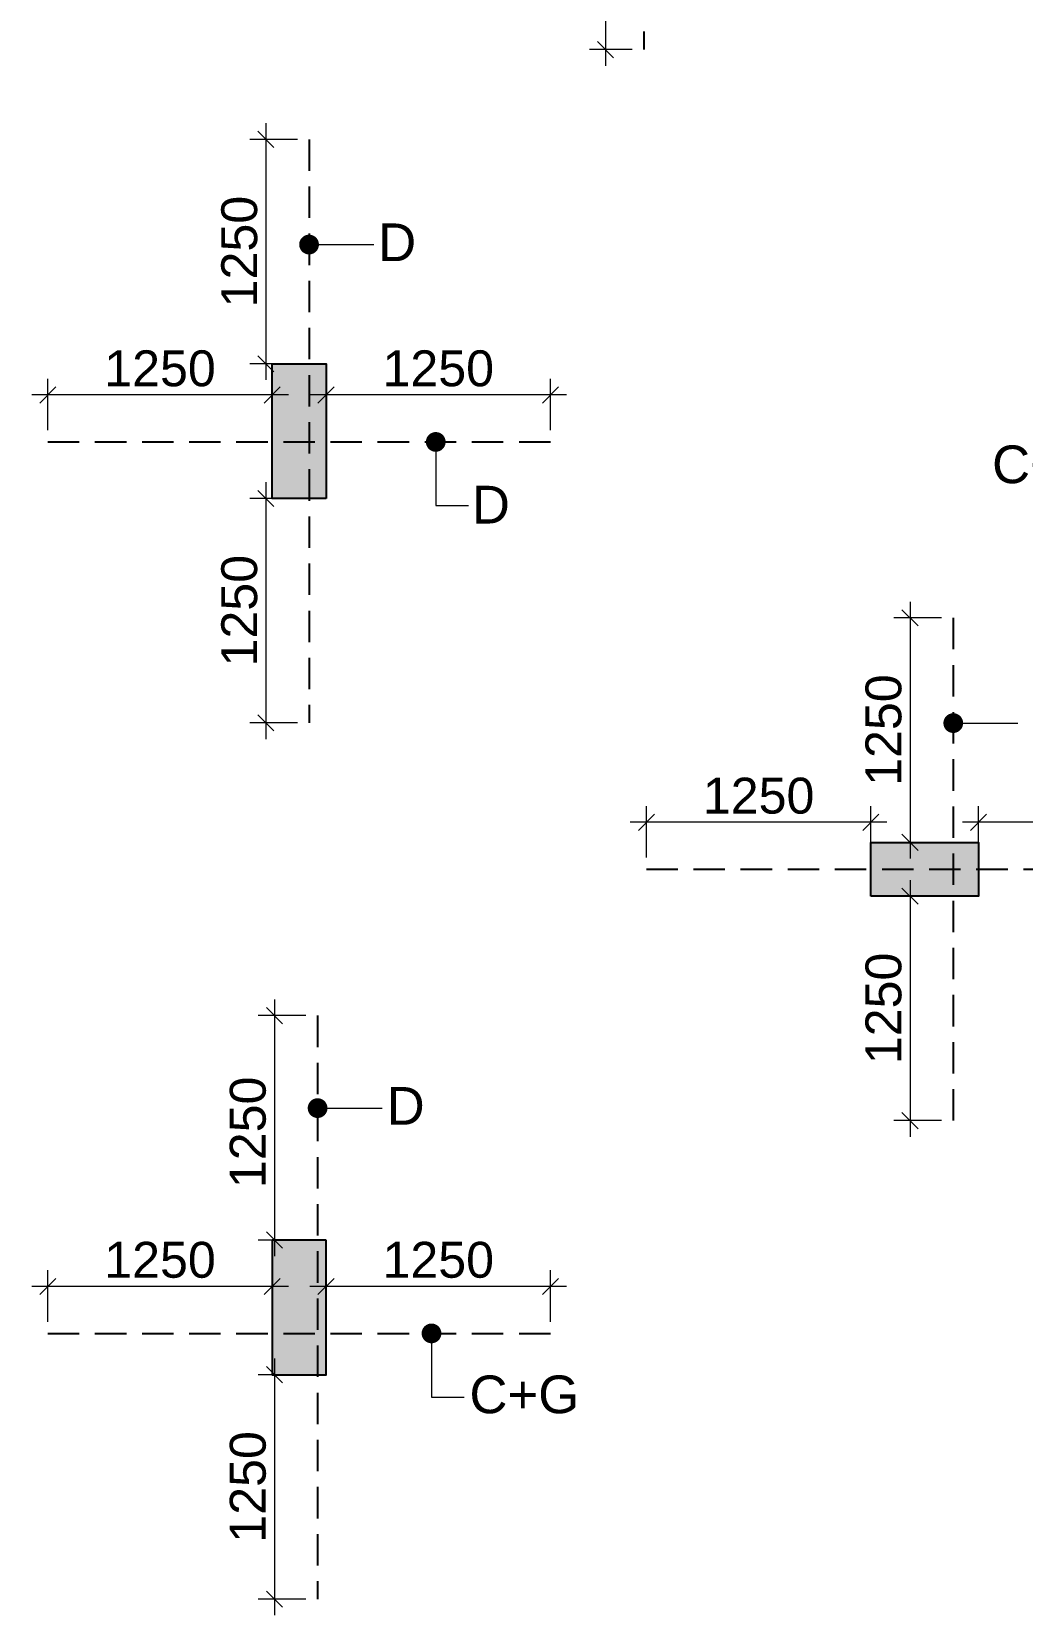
# Model space of a CAD drawing. Header units: millimetres. Extents: x 1123469 to 1752051, y -126924 to 196924.
# Drawn here: x 1468769 to 1474288, y 133649 to 142469 of the extents above; entities that cross this region are included whole.
import ezdxf

# ---------------------------------------------------------------- set-up
doc = ezdxf.new("R2010")
doc.units = ezdxf.units.MM
doc.header["$LTSCALE"] = 500
doc.header["$MEASUREMENT"] = 0
doc.header["$PDMODE"] = 34
doc.linetypes.add('CONTINOUS', pattern=[0])
doc.linetypes.add('HIDDEN', pattern=[0.375, 0.25, -0.125])
doc.layers.get('Defpoints').update_dxf_attribs({"lineweight": 0})
for name, color, linetype, lineweight in [('ARWO', 1, 'Continuous', 18), ('CUT OUT', 1, 'Continuous', 13), ('TOWER COL HATCH', 253, 'Continuous', 20)]:
    doc.layers.add(name, color=color, linetype=linetype, lineweight=lineweight)
for name, color, linetype in [('COL. DIM', 3, 'Continuous'), ('reinf.', 4, 'Continuous'), ('TEXT 1', 1, 'Continuous'), ('TOWER AREA COLUMN.', 6, 'Continuous')]:
    doc.layers.add(name, color=color, linetype=linetype)
doc.styles.add('3mm', font='arial.ttf')
doc.dimstyles.new('PARAMVEER', dxfattribs={"dimtxt": 200, "dimasz": 100, "dimexe": 0, "dimexo": 25, "dimgap": 10, "dimtad": 1, "dimdec": 0, "dimrnd": 5, "dimzin": 0, "dimdsep": 46, "dimtxsty": '3mm', "dimblk": 'OBLIQUE', "dimcen": 0.09, "dimdle": 75, "dimclrd": 1, "dimclre": 1, "dimclrt": 3, "dimadec": 0, "dimazin": 0, "dimtfac": 1, "dimtdec": 0, "dimtmove": 1, "dimatfit": 3, "dimfxl": 100, "dimtolj": 1, "dimtzin": 0, "dimlwd": 18, "dimlwe": 5, "dimarcsym": 0})
doc.dimstyles.new('PARAMVEER BEAM', dxfattribs={"dimtxt": 200, "dimasz": 100, "dimexe": 0, "dimexo": 0, "dimgap": 10, "dimtad": 1, "dimdec": 0, "dimzin": 0, "dimdsep": 46, "dimtxsty": '3mm', "dimblk": 'ARCHTICK', "dimcen": 0.09, "dimdle": 75, "dimclrd": 1, "dimclre": 1, "dimclrt": 3, "dimadec": 0, "dimazin": 0, "dimtfac": 1, "dimtdec": 0, "dimtmove": 1, "dimatfit": 3, "dimfxl": 100, "dimtolj": 1, "dimtzin": 0, "dimlwd": 18, "dimlwe": 5, "dimarcsym": 0})

# ---------------------------------------------------------------- blocks, each defined once
blk = doc.blocks.new('3tgra')
at = {"layer": 'TOWER COL HATCH'}
h = blk.add_hatch(color=253, dxfattribs=at)
h.dxf.hatch_style = 1
h.paths.add_polyline_path([(1372585.5, 76846.9), (1372285.5, 76846.9), (1372285.5, 77596.9), (1372585.5, 77596.9)])
h = blk.add_hatch(color=253, dxfattribs=at)
h.dxf.hatch_style = 1
h.paths.add_polyline_path([(1375620.3, 74631.8), (1375620.3, 74931.8), (1376220.3, 74931.8), (1376220.3, 74631.8)])
h = blk.add_hatch(color=253, dxfattribs=at)
h.dxf.hatch_style = 1
h.paths.add_polyline_path([(1372585.5, 72716.8), (1372285.5, 72716.8), (1372285.5, 71966.8), (1372585.5, 71966.8)])
at = {"layer": 'TOWER AREA COLUMN.', "color": 4}
for points in [[(1372585.5, 76846.9), (1372285.5, 76846.9), (1372285.5, 77596.9), (1372585.5, 77596.9)], [(1375620.3, 74631.8), (1375620.3, 74931.8), (1376220.3, 74931.8), (1376220.3, 74631.8)], [(1372585.5, 72716.8), (1372285.5, 72716.8), (1372285.5, 71966.8), (1372585.5, 71966.8)]]:
    blk.add_lwpolyline(points, close=True, dxfattribs=at)
blk = doc.blocks.new('_Oblique')
at = {"color": 0, "linetype": 'ByBlock', "lineweight": -2}
blk.add_line((-0.5, -0.5), (0.5, 0.5), dxfattribs=at)
blk = doc.blocks.new('*D375')
at = {"layer": 'COL. DIM', "color": 1, "lineweight": 18, "ltscale": 10, "transparency": 16777216}
blk.add_line((1471966.4, 143709.4), (1471966.4, 142279.4), dxfattribs=at)
at = {"layer": 'COL. DIM', "color": 1, "linetype": 'CONTINOUS', "lineweight": 5, "ltscale": 10, "transparency": 16777216}
for p, q in [((1472113.8, 143619.4), (1471876.4, 143619.4)), ((1472113.8, 142369.4), (1471876.4, 142369.4))]:
    blk.add_line(p, q, dxfattribs=at)
at = {"layer": 'Defpoints', "color": 0, "ltscale": 10, "transparency": 16777216}
for p in [(1472178.8, 143619.4), (1471966.4, 142369.4), (1472178.8, 142369.4)]:
    blk.add_point(p, dxfattribs=at)
at = {"layer": 'COL. DIM', "color": 1, "lineweight": 18, "ltscale": 10, "transparency": 16777216, "xscale": 90, "yscale": 90, "zscale": 90}
for p, rotation in [((1471966.4, 143619.4), 90), ((1471966.4, 142369.4), 270)]:
    blk.add_blockref('_Oblique', p, dxfattribs=dict(at, rotation=rotation))
at = {"layer": 'COL. DIM', "color": 3, "ltscale": 10, "transparency": 16777216, "insert": (1471819.3, 142994.4), "char_height": 200, "attachment_point": 5, "rotation": 90, "style": '3mm'}
blk.add_mtext('\\A1;1250', dxfattribs=at)
blk = doc.blocks.new('*D386')
at = {"layer": 'COL. DIM', "color": 1, "lineweight": 18, "ltscale": 10, "transparency": 16777216}
blk.add_line((1470073.9, 139959.4), (1470073.9, 138529.4), dxfattribs=at)
at = {"layer": 'COL. DIM', "color": 1, "linetype": 'CONTINOUS', "lineweight": 5, "ltscale": 10, "transparency": 16777216}
for p, q in [((1470249.5, 139869.4), (1469983.9, 139869.4)), ((1470249.5, 138619.4), (1469983.9, 138619.4))]:
    blk.add_line(p, q, dxfattribs=at)
at = {"layer": 'Defpoints', "color": 0, "ltscale": 10, "transparency": 16777216}
for p in [(1470314.5, 139869.4), (1470073.9, 138619.4), (1470314.5, 138619.4)]:
    blk.add_point(p, dxfattribs=at)
at = {"layer": 'COL. DIM', "color": 1, "lineweight": 18, "ltscale": 10, "transparency": 16777216, "xscale": 90, "yscale": 90, "zscale": 90}
for p, rotation in [((1470073.9, 139869.4), 90), ((1470073.9, 138619.4), 270)]:
    blk.add_blockref('_Oblique', p, dxfattribs=dict(at, rotation=rotation))
at = {"layer": 'COL. DIM', "color": 3, "ltscale": 10, "transparency": 16777216, "insert": (1469926.8, 139244.4), "char_height": 200, "attachment_point": 5, "rotation": 90, "style": '3mm'}
blk.add_mtext('\\A1;1250', dxfattribs=at)
blk = doc.blocks.new('_ArchTick')
at = {"color": 0, "linetype": 'ByBlock', "const_width": 0.15}
blk.add_lwpolyline([(-0.5, -0.5), (0.5, 0.5)], dxfattribs=at)
blk = doc.blocks.new('*D387')
at = {"layer": 'COL. DIM', "color": 1, "linetype": 'CONTINOUS', "lineweight": 5, "ltscale": 10, "transparency": 16777216}
for p, q in [((1470409.2, 140249.3), (1470409.2, 140535.8)), ((1471659.2, 140249.3), (1471659.2, 140535.8))]:
    blk.add_line(p, q, dxfattribs=at)
at = {"layer": 'COL. DIM', "color": 1, "lineweight": 18, "ltscale": 10, "transparency": 16777216}
blk.add_line((1471749.2, 140445.8), (1470319.2, 140445.8), dxfattribs=at)
at = {"layer": 'Defpoints', "color": 0, "ltscale": 10, "transparency": 16777216}
for p in [(1470409.2, 140445.8), (1470409.2, 140184.3), (1471659.2, 140184.3)]:
    blk.add_point(p, dxfattribs=at)
at = {"layer": 'COL. DIM', "color": 1, "lineweight": 18, "ltscale": 10, "transparency": 16777216, "xscale": 90, "yscale": 90, "zscale": 90, "rotation": 180}
blk.add_blockref('_Oblique', (1470409.2, 140445.8), dxfattribs=at)
at = {"layer": 'COL. DIM', "color": 1, "lineweight": 18, "ltscale": 10, "transparency": 16777216, "xscale": 90, "yscale": 90, "zscale": 90}
blk.add_blockref('_Oblique', (1471659.2, 140445.8), dxfattribs=at)
at = {"layer": 'COL. DIM', "color": 3, "ltscale": 10, "transparency": 16777216, "insert": (1471034.2, 140592.9), "char_height": 200, "attachment_point": 5, "style": '3mm'}
blk.add_mtext('\\A1;1250', dxfattribs=at)
blk = doc.blocks.new('*D385')
at = {"layer": 'COL. DIM', "color": 1, "lineweight": 18, "ltscale": 10, "transparency": 16777216}
blk.add_line((1470073.9, 141959.4), (1470073.9, 140529.4), dxfattribs=at)
at = {"layer": 'COL. DIM', "color": 1, "linetype": 'CONTINOUS', "lineweight": 5, "ltscale": 10, "transparency": 16777216}
for p, q in [((1470249.5, 141869.4), (1469983.9, 141869.4)), ((1470249.5, 140619.4), (1469983.9, 140619.4))]:
    blk.add_line(p, q, dxfattribs=at)
at = {"layer": 'Defpoints', "color": 0, "ltscale": 10, "transparency": 16777216}
for p in [(1470314.5, 141869.4), (1470073.9, 140619.4), (1470314.5, 140619.4)]:
    blk.add_point(p, dxfattribs=at)
at = {"layer": 'COL. DIM', "color": 1, "lineweight": 18, "ltscale": 10, "transparency": 16777216, "xscale": 90, "yscale": 90, "zscale": 90}
for p, rotation in [((1470073.9, 141869.4), 90), ((1470073.9, 140619.4), 270)]:
    blk.add_blockref('_Oblique', p, dxfattribs=dict(at, rotation=rotation))
at = {"layer": 'COL. DIM', "color": 3, "ltscale": 10, "transparency": 16777216, "insert": (1469926.8, 141244.4), "char_height": 200, "attachment_point": 5, "rotation": 90, "style": '3mm'}
blk.add_mtext('\\A1;1250', dxfattribs=at)
blk = doc.blocks.new('*D389')
at = {"layer": 'COL. DIM', "color": 1, "linetype": 'CONTINOUS', "lineweight": 5, "ltscale": 10, "transparency": 16777216}
for p, q in [((1468859.2, 140249.3), (1468859.2, 140535.8)), ((1470109.2, 140249.3), (1470109.2, 140535.8))]:
    blk.add_line(p, q, dxfattribs=at)
at = {"layer": 'COL. DIM', "color": 1, "lineweight": 18, "ltscale": 10, "transparency": 16777216}
blk.add_line((1470199.2, 140445.8), (1468769.2, 140445.8), dxfattribs=at)
at = {"layer": 'Defpoints', "color": 0, "ltscale": 10, "transparency": 16777216}
for p in [(1468859.2, 140445.8), (1468859.2, 140184.3), (1470109.2, 140184.3)]:
    blk.add_point(p, dxfattribs=at)
at = {"layer": 'COL. DIM', "color": 1, "lineweight": 18, "ltscale": 10, "transparency": 16777216, "xscale": 90, "yscale": 90, "zscale": 90, "rotation": 180}
blk.add_blockref('_Oblique', (1468859.2, 140445.8), dxfattribs=at)
at = {"layer": 'COL. DIM', "color": 1, "lineweight": 18, "ltscale": 10, "transparency": 16777216, "xscale": 90, "yscale": 90, "zscale": 90}
blk.add_blockref('_Oblique', (1470109.2, 140445.8), dxfattribs=at)
at = {"layer": 'COL. DIM', "color": 3, "ltscale": 10, "transparency": 16777216, "insert": (1469484.2, 140592.9), "char_height": 200, "attachment_point": 5, "style": '3mm'}
blk.add_mtext('\\A1;1250', dxfattribs=at)
blk = doc.blocks.new('*D405')
at = {"layer": 'COL. DIM', "color": 1, "lineweight": 18, "ltscale": 10, "transparency": 16777216}
blk.add_line((1473662.7, 137744.3), (1473662.7, 136314.3), dxfattribs=at)
at = {"layer": 'COL. DIM', "color": 1, "linetype": 'CONTINOUS', "lineweight": 5, "ltscale": 10, "transparency": 16777216}
for p, q in [((1473838.3, 137654.3), (1473572.7, 137654.3)), ((1473838.3, 136404.3), (1473572.7, 136404.3))]:
    blk.add_line(p, q, dxfattribs=at)
at = {"layer": 'Defpoints', "color": 0, "ltscale": 10, "transparency": 16777216}
for p in [(1473903.3, 137654.3), (1473662.7, 136404.3), (1473903.3, 136404.3)]:
    blk.add_point(p, dxfattribs=at)
at = {"layer": 'COL. DIM', "color": 1, "lineweight": 18, "ltscale": 10, "transparency": 16777216, "xscale": 90, "yscale": 90, "zscale": 90}
for p, rotation in [((1473662.7, 137654.3), 90), ((1473662.7, 136404.3), 270)]:
    blk.add_blockref('_Oblique', p, dxfattribs=dict(at, rotation=rotation))
at = {"layer": 'COL. DIM', "color": 3, "ltscale": 10, "transparency": 16777216, "insert": (1473515.6, 137029.3), "char_height": 200, "attachment_point": 5, "rotation": 90, "style": '3mm'}
blk.add_mtext('\\A1;1250', dxfattribs=at)
blk = doc.blocks.new('*D406')
at = {"layer": 'COL. DIM', "color": 1, "linetype": 'CONTINOUS', "lineweight": 5, "ltscale": 10, "transparency": 16777216}
for p, q in [((1474043.9, 137869.3), (1474043.9, 138155.8)), ((1475293.9, 137869.3), (1475293.9, 138155.8))]:
    blk.add_line(p, q, dxfattribs=at)
at = {"layer": 'COL. DIM', "color": 1, "lineweight": 18, "ltscale": 10, "transparency": 16777216}
blk.add_line((1475383.9, 138065.8), (1473953.9, 138065.8), dxfattribs=at)
at = {"layer": 'Defpoints', "color": 0, "ltscale": 10, "transparency": 16777216}
for p in [(1474043.9, 138065.8), (1474043.9, 137804.3), (1475293.9, 137804.3)]:
    blk.add_point(p, dxfattribs=at)
at = {"layer": 'COL. DIM', "color": 1, "lineweight": 18, "ltscale": 10, "transparency": 16777216, "xscale": 90, "yscale": 90, "zscale": 90, "rotation": 180}
blk.add_blockref('_Oblique', (1474043.9, 138065.8), dxfattribs=at)
at = {"layer": 'COL. DIM', "color": 1, "lineweight": 18, "ltscale": 10, "transparency": 16777216, "xscale": 90, "yscale": 90, "zscale": 90}
blk.add_blockref('_Oblique', (1475293.9, 138065.8), dxfattribs=at)
at = {"layer": 'COL. DIM', "color": 3, "ltscale": 10, "transparency": 16777216, "insert": (1474668.9, 138212.9), "char_height": 200, "attachment_point": 5, "style": '3mm'}
blk.add_mtext('\\A1;1250', dxfattribs=at)
blk = doc.blocks.new('*D407')
at = {"layer": 'COL. DIM', "color": 1, "lineweight": 18, "ltscale": 10, "transparency": 16777216}
blk.add_line((1473662.7, 139294.3), (1473662.7, 137864.3), dxfattribs=at)
at = {"layer": 'COL. DIM', "color": 1, "linetype": 'CONTINOUS', "lineweight": 5, "ltscale": 10, "transparency": 16777216}
for p, q in [((1473838.3, 139204.3), (1473572.7, 139204.3)), ((1473838.3, 137954.3), (1473572.7, 137954.3))]:
    blk.add_line(p, q, dxfattribs=at)
at = {"layer": 'Defpoints', "color": 0, "ltscale": 10, "transparency": 16777216}
for p in [(1473903.3, 139204.3), (1473662.7, 137954.3), (1473903.3, 137954.3)]:
    blk.add_point(p, dxfattribs=at)
at = {"layer": 'COL. DIM', "color": 1, "lineweight": 18, "ltscale": 10, "transparency": 16777216, "xscale": 90, "yscale": 90, "zscale": 90}
for p, rotation in [((1473662.7, 139204.3), 90), ((1473662.7, 137954.3), 270)]:
    blk.add_blockref('_Oblique', p, dxfattribs=dict(at, rotation=rotation))
at = {"layer": 'COL. DIM', "color": 3, "ltscale": 10, "transparency": 16777216, "insert": (1473515.6, 138579.3), "char_height": 200, "attachment_point": 5, "rotation": 90, "style": '3mm'}
blk.add_mtext('\\A1;1250', dxfattribs=at)
blk = doc.blocks.new('*D408')
at = {"layer": 'COL. DIM', "color": 1, "linetype": 'CONTINOUS', "lineweight": 5, "ltscale": 10, "transparency": 16777216}
for p, q in [((1472193.9, 137869.3), (1472193.9, 138155.8)), ((1473443.9, 137869.3), (1473443.9, 138155.8))]:
    blk.add_line(p, q, dxfattribs=at)
at = {"layer": 'COL. DIM', "color": 1, "lineweight": 18, "ltscale": 10, "transparency": 16777216}
blk.add_line((1473533.9, 138065.8), (1472103.9, 138065.8), dxfattribs=at)
at = {"layer": 'Defpoints', "color": 0, "ltscale": 10, "transparency": 16777216}
for p in [(1472193.9, 138065.8), (1472193.9, 137804.3), (1473443.9, 137804.3)]:
    blk.add_point(p, dxfattribs=at)
at = {"layer": 'COL. DIM', "color": 1, "lineweight": 18, "ltscale": 10, "transparency": 16777216, "xscale": 90, "yscale": 90, "zscale": 90, "rotation": 180}
blk.add_blockref('_Oblique', (1472193.9, 138065.8), dxfattribs=at)
at = {"layer": 'COL. DIM', "color": 1, "lineweight": 18, "ltscale": 10, "transparency": 16777216, "xscale": 90, "yscale": 90, "zscale": 90}
blk.add_blockref('_Oblique', (1473443.9, 138065.8), dxfattribs=at)
at = {"layer": 'COL. DIM', "color": 3, "ltscale": 10, "transparency": 16777216, "insert": (1472818.9, 138212.9), "char_height": 200, "attachment_point": 5, "style": '3mm'}
blk.add_mtext('\\A1;1250', dxfattribs=at)
blk = doc.blocks.new('*D417')
at = {"layer": 'COL. DIM', "color": 1, "lineweight": 18, "ltscale": 10, "transparency": 16777216}
blk.add_line((1470121.5, 135079.3), (1470121.5, 133649.3), dxfattribs=at)
at = {"layer": 'COL. DIM', "color": 1, "linetype": 'CONTINOUS', "lineweight": 5, "ltscale": 10, "transparency": 16777216}
for p, q in [((1470297.1, 134989.3), (1470031.5, 134989.3)), ((1470297.1, 133739.3), (1470031.5, 133739.3))]:
    blk.add_line(p, q, dxfattribs=at)
at = {"layer": 'Defpoints', "color": 0, "ltscale": 10, "transparency": 16777216}
for p in [(1470362.1, 134989.3), (1470121.5, 133739.3), (1470362.1, 133739.3)]:
    blk.add_point(p, dxfattribs=at)
at = {"layer": 'COL. DIM', "color": 1, "lineweight": 18, "ltscale": 10, "transparency": 16777216, "xscale": 90, "yscale": 90, "zscale": 90}
for p, rotation in [((1470121.5, 134989.3), 90), ((1470121.5, 133739.3), 270)]:
    blk.add_blockref('_Oblique', p, dxfattribs=dict(at, rotation=rotation))
at = {"layer": 'COL. DIM', "color": 3, "ltscale": 10, "transparency": 16777216, "insert": (1469974.4, 134364.3), "char_height": 200, "attachment_point": 5, "rotation": 90, "style": '3mm'}
blk.add_mtext('\\A1;1250', dxfattribs=at)
blk = doc.blocks.new('*D418')
at = {"layer": 'COL. DIM', "color": 1, "linetype": 'CONTINOUS', "lineweight": 5, "ltscale": 10, "transparency": 16777216}
for p, q in [((1470409.2, 135284.4), (1470409.2, 135570.9)), ((1471659.2, 135284.4), (1471659.2, 135570.9))]:
    blk.add_line(p, q, dxfattribs=at)
at = {"layer": 'COL. DIM', "color": 1, "lineweight": 18, "ltscale": 10, "transparency": 16777216}
blk.add_line((1471749.2, 135480.9), (1470319.2, 135480.9), dxfattribs=at)
at = {"layer": 'Defpoints', "color": 0, "ltscale": 10, "transparency": 16777216}
for p in [(1470409.2, 135480.9), (1470409.2, 135219.4), (1471659.2, 135219.4)]:
    blk.add_point(p, dxfattribs=at)
at = {"layer": 'COL. DIM', "color": 1, "lineweight": 18, "ltscale": 10, "transparency": 16777216, "xscale": 90, "yscale": 90, "zscale": 90, "rotation": 180}
blk.add_blockref('_Oblique', (1470409.2, 135480.9), dxfattribs=at)
at = {"layer": 'COL. DIM', "color": 1, "lineweight": 18, "ltscale": 10, "transparency": 16777216, "xscale": 90, "yscale": 90, "zscale": 90}
blk.add_blockref('_Oblique', (1471659.2, 135480.9), dxfattribs=at)
at = {"layer": 'COL. DIM', "color": 3, "ltscale": 10, "transparency": 16777216, "insert": (1471034.2, 135628), "char_height": 200, "attachment_point": 5, "style": '3mm'}
blk.add_mtext('\\A1;1250', dxfattribs=at)
blk = doc.blocks.new('*D419')
at = {"layer": 'COL. DIM', "color": 1, "lineweight": 18, "ltscale": 10, "transparency": 16777216}
blk.add_line((1470121.5, 137079.3), (1470121.5, 135649.3), dxfattribs=at)
at = {"layer": 'COL. DIM', "color": 1, "linetype": 'CONTINOUS', "lineweight": 5, "ltscale": 10, "transparency": 16777216}
for p, q in [((1470297.1, 136989.3), (1470031.5, 136989.3)), ((1470297.1, 135739.3), (1470031.5, 135739.3))]:
    blk.add_line(p, q, dxfattribs=at)
at = {"layer": 'Defpoints', "color": 0, "ltscale": 10, "transparency": 16777216}
for p in [(1470362.1, 136989.3), (1470121.5, 135739.3), (1470362.1, 135739.3)]:
    blk.add_point(p, dxfattribs=at)
at = {"layer": 'COL. DIM', "color": 1, "lineweight": 18, "ltscale": 10, "transparency": 16777216, "xscale": 90, "yscale": 90, "zscale": 90}
for p, rotation in [((1470121.5, 136989.3), 90), ((1470121.5, 135739.3), 270)]:
    blk.add_blockref('_Oblique', p, dxfattribs=dict(at, rotation=rotation))
at = {"layer": 'COL. DIM', "color": 3, "ltscale": 10, "transparency": 16777216, "insert": (1469974.4, 136339), "char_height": 200, "attachment_point": 5, "rotation": 90, "style": '3mm'}
blk.add_mtext('\\A1;1250', dxfattribs=at)
blk = doc.blocks.new('*D416')
at = {"layer": 'COL. DIM', "color": 1, "linetype": 'CONTINOUS', "lineweight": 5, "ltscale": 10, "transparency": 16777216}
for p, q in [((1468859.2, 135284.4), (1468859.2, 135570.9)), ((1470109.2, 135284.4), (1470109.2, 135570.9))]:
    blk.add_line(p, q, dxfattribs=at)
at = {"layer": 'COL. DIM', "color": 1, "lineweight": 18, "ltscale": 10, "transparency": 16777216}
blk.add_line((1470199.2, 135480.9), (1468769.2, 135480.9), dxfattribs=at)
at = {"layer": 'Defpoints', "color": 0, "ltscale": 10, "transparency": 16777216}
for p in [(1468859.2, 135480.9), (1468859.2, 135219.4), (1470109.2, 135219.4)]:
    blk.add_point(p, dxfattribs=at)
at = {"layer": 'COL. DIM', "color": 1, "lineweight": 18, "ltscale": 10, "transparency": 16777216, "xscale": 90, "yscale": 90, "zscale": 90, "rotation": 180}
blk.add_blockref('_Oblique', (1468859.2, 135480.9), dxfattribs=at)
at = {"layer": 'COL. DIM', "color": 1, "lineweight": 18, "ltscale": 10, "transparency": 16777216, "xscale": 90, "yscale": 90, "zscale": 90}
blk.add_blockref('_Oblique', (1470109.2, 135480.9), dxfattribs=at)
at = {"layer": 'COL. DIM', "color": 3, "ltscale": 10, "transparency": 16777216, "insert": (1469484.2, 135628), "char_height": 200, "attachment_point": 5, "style": '3mm'}
blk.add_mtext('\\A1;1250', dxfattribs=at)

msp = doc.modelspace()

# ---------------------------------------------------------------- linework, layer by layer
at = {"layer": 'reinf.', "color": 4, "linetype": 'HIDDEN', "ltscale": 1.4}
for p, q in [((1472178.8, 145619.4), (1472178.8, 142369.4)), ((1470314.5, 141869.4), (1470314.5, 138619.4)), ((1468859.2, 140184.3), (1471659.2, 140184.3)), ((1473903.3, 139204.3), (1473903.3, 136404.3)), ((1472193.9, 137804.3), (1475293.9, 137804.3)), ((1470362.1, 136989.3), (1470362.1, 133739.3)), ((1468859.2, 135219.4), (1471659.2, 135219.4))]:
    msp.add_line(p, q, dxfattribs=at)

# ---------------------------------------------------------------- block references
at = {"layer": 'CUT OUT', "color": 4}
msp.add_blockref('3tgra', (97823.6, 63022.5), dxfattribs=at)

# ---------------------------------------------------------------- texts
at = {"layer": 'TEXT 1', "color": 2, "linetype": 'ByBlock', "style": '3mm'}
for s, p in [('D', (1470699.5, 141191.1, -0.1)), ('C+G', (1474119.4, 139954.5, -0.1)), ('D', (1471221.8, 139730, -0.1)), ('D', (1470747, 136381.7, -0.1)), ('C+G', (1471207.9, 134774.8, -0.1))]:
    msp.add_text(s, height=210, dxfattribs=at).set_placement(p)

# ---------------------------------------------------------------- dimensions: what is measured, and where the dimension line sits
at = {"layer": 'COL. DIM', "color": 6, "ltscale": 10}
for base, p1, p2, angle, picture, middle in [((1471966.4, 142369.4), (1472178.8, 143619.4), (1472178.8, 142369.4), 90, '*D375', (1471819.3, 142994.4)), ((1470073.9, 140619.4), (1470314.5, 141869.4), (1470314.5, 140619.4), 90, '*D385', (1469926.8, 141244.4)), ((1468859.2, 140445.8), (1470109.2, 140184.3), (1468859.2, 140184.3), 180, '*D389', (1469484.2, 140592.9)), ((1470409.2, 140445.8), (1471659.2, 140184.3), (1470409.2, 140184.3), 180, '*D387', (1471034.2, 140592.9)), ((1470073.9, 138619.4), (1470314.5, 139869.4), (1470314.5, 138619.4), 90, '*D386', (1469926.8, 139244.4)), ((1473662.7, 137954.3), (1473903.3, 139204.3), (1473903.3, 137954.3), 90, '*D407', (1473515.6, 138579.3)), ((1472193.9, 138065.8), (1473443.9, 137804.3), (1472193.9, 137804.3), 180, '*D408', (1472818.9, 138212.9)), ((1474043.9, 138065.8), (1475293.9, 137804.3), (1474043.9, 137804.3), 180, '*D406', (1474668.9, 138212.9)), ((1473662.7, 136404.3), (1473903.3, 137654.3), (1473903.3, 136404.3), 90, '*D405', (1473515.6, 137029.3)), ((1468859.2, 135480.9), (1470109.2, 135219.4), (1468859.2, 135219.4), 180, '*D416', (1469484.2, 135628)), ((1470409.2, 135480.9), (1471659.2, 135219.4), (1470409.2, 135219.4), 180, '*D418', (1471034.2, 135628)), ((1470121.5, 133739.3), (1470362.1, 134989.3), (1470362.1, 133739.3), 90, '*D417', (1469974.4, 134364.3))]:
    dim = msp.add_linear_dim(base=base, p1=p1, p2=p2, angle=angle, dimstyle='PARAMVEER', override={"dimasz": 90, "dimexe": 90, "dimexo": 65, "dimgap": 45, "dimpost": '\\X', "dimdle": 90, "dimfxl": 0.18, "dimarcsym": 1}, dxfattribs=at)
    dim.commit()
    dim.dimension.update_dxf_attribs({"geometry": picture, "text_midpoint": middle})
dim = msp.add_linear_dim(base=(1470121.5, 135739.3), p1=(1470362.1, 136989.3), p2=(1470362.1, 135739.3), angle=90, dimstyle='PARAMVEER', override={"dimasz": 90, "dimexe": 90, "dimexo": 65, "dimgap": 45, "dimpost": '\\X', "dimdle": 90, "dimfxl": 0.18, "dimarcsym": 1}, dxfattribs=at)
dim.commit()
dim.dimension.update_dxf_attribs({"geometry": '*D419', "text_midpoint": (1470121.5, 136339), "dimtype": 160})

# ---------------------------------------------------------------- leaders
at = {"layer": 'ARWO', "color": 1}
for points in [[(1470314.5, 141283.5), (1470675, 141283.5)], [(1471020.3, 140184.3), (1471020.3, 139829.5), (1471202.8, 139829.5)], [(1473903.3, 138618.4), (1474263.8, 138618.4)], [(1470362.1, 136474), (1470722.6, 136474)], [(1470996.7, 135219.4), (1470996.7, 134864.6), (1471179.2, 134864.6)]]:
    msp.add_leader(points, dimstyle='PARAMVEER BEAM', override={"dimasz": 110, "dimtad": 0, "dimldrblk": 'Dot', "dimfxl": 0, "dimarcsym": 1}, dxfattribs=at)

doc.saveas('drawing.dxf')
